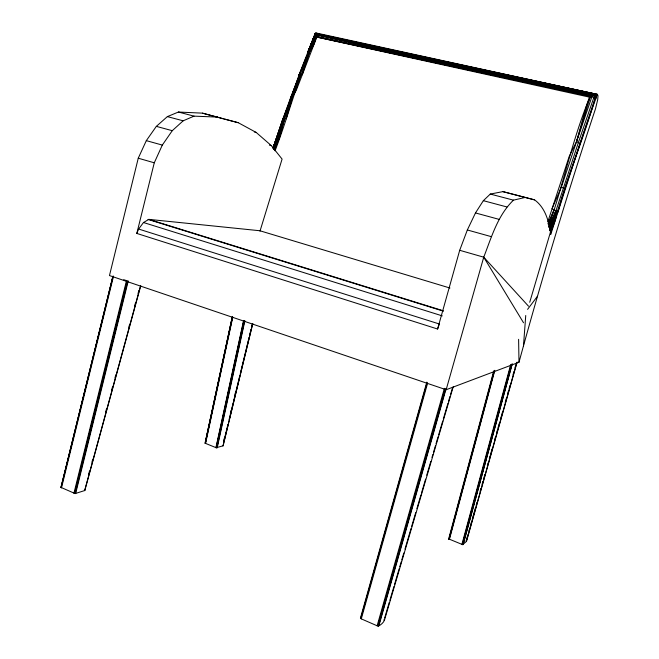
<?xml version="1.0" encoding="UTF-8"?>
<svg xmlns="http://www.w3.org/2000/svg" width="659" height="659" viewBox="0 0 659 659"><rect width="100%" height="100%" fill="white"/><g stroke="black" fill="none" stroke-linecap="round" stroke-linejoin="round"><path stroke-width="0.99" d="M517.126 362.071L466.498 541.369L462.676 544.663L448.639 538.889M259.984 231.185L282.085 159.074L271.36 145.647L256.178 132.434L238.286 122.722L202.445 113.142L178.424 112.038L167.37 116.61L156.34 126.371L146.314 140.639L138.258 158.209L109.468 275.561L446.151 389.733L518.995 362.244L523.477 345.876L525.742 315.504M112.705 276.92L60.99 487.413L75.142 493.591L84.805 490.518L84.327 489.983M295.1 86.897L299.334 75.488L299.029 74.969L307.712 52.563L315.315 33.321L316.229 32.966M595.637 99.377L596.395 94.748L597.433 94.426L598.01 95.835L597.705 99.674L595.464 108.883C569.376 187.222 545.52 266.302 523.477 345.876M360.489 617.895L361.289 618.867L377.129 625.786C379.098 627.302 385.952 620.44 383.81 619.822M466.498 541.369L466.119 540.907L467.799 534.968M252.438 324.319L223.096 445.838L216.152 447.716L205.056 443.194L232.256 316.814M205.386 442.082L232.372 316.765M205.188 443.367L232.413 316.938M205.344 443.458L232.569 317.004M205.542 443.548L232.775 317.086M215.921 447.634L243.591 320.488M216.152 447.716L243.83 320.562M216.399 447.782L244.077 320.628M216.869 447.848L244.555 320.719M217.206 447.815L244.893 320.744M223.813 440.484L224.538 437.485M230.37 413.473L231.103 410.475M234.991 394.469L235.724 391.462M223.772 441.571L227.899 424.561M229.118 419.561L233.245 402.55M233.731 400.548L239.81 375.539M240.296 373.538L244.431 356.527M244.917 354.526L246.375 348.529M246.861 346.527L249.053 337.523M249.539 335.522L250.997 329.516M251.483 327.515L252.455 323.511M222.981 445.954L252.834 323.445M61.081 487.652L113.076 276.055M112.92 276.879L60.99 487.413M61.476 487.899L113.496 276.228M439.083 324.846L437.592 329.022L136.817 233.434L154.272 162.798L162.312 145.087L172.263 130.688L183.161 120.811L194.034 116.141L217.585 117.088M73.915 493.327L126.503 280.635L123.711 279.688M74.508 493.517L127.113 280.808M75.142 493.591L127.747 280.94M75.645 493.533L128.233 280.981M548.716 226.292C562.679 186.25 571.188 144.634 586.683 105.078L589.443 97.128L596.395 94.748L564.672 188.639L550.702 232.372M448.639 539.062L493.731 370.951M448.903 539.293L494.069 371.132M449.117 539.416L494.291 371.223M449.364 539.523L494.827 370.325M597.342 94.435C580.422 140.631 565.941 187.584 550.759 234.39C549.054 221.704 545.463 207.816 534.589 199.875L502.908 191.629L490.288 194.059L483.352 200.682L475.477 212.948L467.338 229.975L459.702 250.296L437.592 329.022M461.885 544.458L510.684 364.691M462.288 544.589L511.112 364.814M462.676 544.663L511.508 364.905M462.98 544.663L512.076 363.957M463.153 544.598L512.241 363.957M88.668 474.101L89.484 471.127M91.93 462.198L92.746 459.216M105.77 411.587L106.577 408.613M111.733 389.757L112.549 386.784M114.987 377.854L115.803 374.872M128.826 327.243L129.642 324.269M134.798 305.414L135.614 302.44M138.052 293.51L138.868 290.528M84.616 490.634L140.565 285.701M84.805 490.518L140.754 285.817M360.424 618.175L426.818 382.121M360.72 618.529L427.139 382.459M361.289 618.867L427.469 383.686M377.129 625.786L444.405 388.34M377.821 626.001L444.841 389.543M378.455 626.05L445.748 388.662M378.851 625.91L446.118 388.653M446.151 389.733L483.739 257.183C491.457 237.347 497.685 215.312 513.468 200.155L525.182 197.436L534.589 199.875M468.911 531.014L469.752 528.04M470.312 526.063L471.704 521.121M472.264 519.144L475.617 507.265M476.177 505.288L477.017 502.323M480.09 491.441L480.922 488.476M482.042 484.513L482.882 481.548M483.442 479.571L484.835 474.628M487.347 465.724L488.187 462.75M489.308 458.796L490.139 455.83M490.7 453.853L492.1 448.903M494.612 439.998L495.453 437.032M496.565 433.078L497.405 430.105M497.965 428.128L499.357 423.185M500.478 419.231L501.318 416.257M501.878 414.28L502.71 411.315M505.222 402.41L506.623 397.468M507.743 393.505L508.575 390.54M509.135 388.563L509.975 385.589M513.048 374.707L513.888 371.742M515 367.788L515.84 364.822M466.391 541.08L516.689 362.969M289.367 102.145L299.219 74.549L302.275 74.689L309.401 52.25L315.826 36.163L315.2 34.326L594.517 95.506L595.126 98.364C584.228 136.817 568.429 173.671 557.876 212.206M315.208 34.284L315.826 36.163L592.161 96.519L315.208 34.284L316.435 36.97C299.112 73.536 289.433 113.051 275.075 150.804M300.875 74.335L292.72 96.214L286.163 118.818L283.749 118.348L283.016 118.752L273.081 147.913M384.65 618.018L389.296 602.26M389.881 600.291L393.942 586.502M394.527 584.533L399.173 568.766M399.749 566.798L401.207 561.872M401.784 559.903L403.819 553.008M404.98 549.071L411.076 528.386M411.653 526.417L415.722 512.62M416.883 508.682L420.944 494.893M421.529 492.924L425.59 479.134M426.752 475.188L430.821 461.399M431.983 457.461L432.856 454.504M433.433 452.535L435.467 445.641M436.044 443.672L438.078 436.777M438.663 434.808L442.724 421.019M443.309 419.042L447.955 403.283M448.532 401.315L449.982 396.388M450.567 394.42L452.601 387.525M384.329 620.621L453.235 386.751M529.729 302.267L550.57 231.762M276.286 139.733L283.016 118.752L291.097 96.338L292.72 96.214L296.286 90.308L316.814 37.11L316.312 36.624L591.955 96.609L595.126 98.364L594.616 95.464L315.249 33.881L307.506 53.041L309.483 49.318L307.778 53.717M273.905 149.552C285.536 110.588 300.191 72.622 315.364 34.927L307.506 53.041L315.315 33.321L597.433 94.426L315.249 33.881L307.712 52.563L309.401 52.25L313.964 44.235L316.435 36.97L315.826 36.163L308.363 52.292L315.636 35.916M547.818 221.828L569.178 156.496L576.551 141.561L591.955 96.609L316.435 36.97M549.631 230.106L578.421 142.402L594.517 95.506M273.263 148.596L283.156 118.455L273.032 148.061M550.743 232.405L555.446 219.719L557.209 211.613L552.02 208.672L561.394 187.098L576.551 141.561L590.167 97.153L591.939 96.618L589.443 97.128L316.814 37.11M273.419 148.25L275.009 143.522M273.254 147.501L283.016 118.752L289.112 103.059L273.386 147.509L279.474 130.276M273.32 148.769L283.749 118.348M292.72 96.214L274.078 149.56L284.746 118.439L279.638 137.187L274.424 149.988M290.52 99.254L294.4 88.8M550.084 230.37L557.209 211.613L549.763 230.164M548.593 224.093L553.889 210.172L547.909 223.887M301.171 70.752L303.371 65.076M304.474 62.234L305.941 58.445M549.318 227.61L555.809 210.905L548.758 227.38M299.334 75.488L291.097 96.338M310.578 46.591L309.845 48.404L315.496 33.23L307.506 53.041M311.666 43.856L313.486 39.318M314.211 37.497L316.032 32.95L597.433 94.426M306.641 56.485L299.029 74.969L299.219 74.549M136.817 233.434L138.629 229.044L143.489 222.52L148.86 219.373L259.852 230.741L449.94 288.024M527.587 309.359L537.431 296.295M565.628 188.301L564.672 188.639L561.394 187.098M589.443 97.128L590.167 97.153L586.683 105.078L576.551 141.561L579.747 143.308M315.249 33.881L596.395 94.748M315.282 34.565L592.161 96.519M502.908 191.629L525.182 197.436M224.595 119.147L238.286 122.722M178.424 112.038L194.034 116.141M254.283 131.932L256.178 132.434M490.288 194.059L513.468 200.155M167.37 116.61L183.161 120.811M483.352 200.682L506.895 206.951M269.391 145.128L271.36 145.647M202.445 113.142L223.623 118.892M156.34 126.371L172.263 130.688M475.477 212.948L499.3 219.414M146.314 140.639L162.312 145.087M467.338 229.975L491.334 236.655M138.258 158.209L154.272 162.798M459.702 250.296L483.739 257.183L528.526 306.213M148.86 219.373L442.98 310.677M148.061 219.439L443.491 311.188M143.489 222.52L442.304 315.883M138.629 229.044L439.38 324.014M483.739 257.183L523.543 322.778M518.608 339.319L518.995 362.244"/></g></svg>
